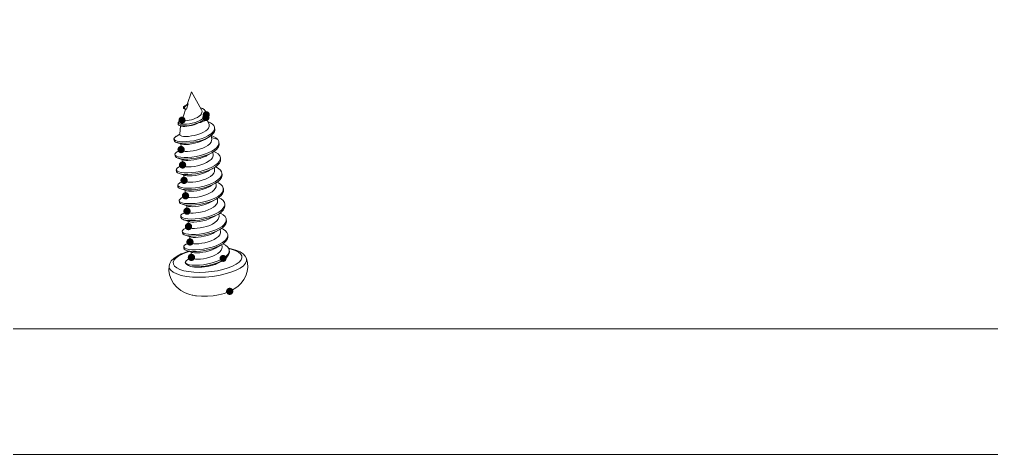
# Model space of a CAD drawing. Header units: millimetres. Extents: x 0 to 260, y 22 to 203.
# Drawn here: x 127.44 to 162.05, y 22.29 to 37.78 of the extents above; entities that cross this region are included whole.
import ezdxf

# ---------------------------------------------------------------- set-up
doc = ezdxf.new("R2010")
doc.units = ezdxf.units.MM

msp = doc.modelspace()

# ---------------------------------------------------------------- hatches: boundary and pattern name
h = msp.add_hatch(color=7)
edge = h.paths.add_edge_path()
edge.add_arc((133.231855, 34.196761), 0.126295, 0, 360)
h = msp.add_hatch(color=7)
edge = h.paths.add_edge_path()
edge.add_arc((133.231996, 34.196655), 0.126373, 0, 360)
h = msp.add_hatch(color=7)
edge = h.paths.add_edge_path()
edge.add_arc((134.083743, 34.290882), 0.128658, 0, 360)
h = msp.add_hatch(color=7)
edge = h.paths.add_edge_path()
edge.add_arc((134.095702, 34.391212), 0.126091, 0, 360)
h = msp.add_hatch(color=7)
edge = h.paths.add_edge_path()
edge.add_arc((133.199964, 33.148799), 0.130704, 0, 360)
h = msp.add_hatch(color=7)
edge = h.paths.add_edge_path()
edge.add_arc((133.252669, 32.600336), 0.130704, 0, 360)
h = msp.add_hatch(color=7)
edge = h.paths.add_edge_path()
edge.add_arc((133.305374, 32.051872), 0.130704, 0, 360)
h = msp.add_hatch(color=7)
edge = h.paths.add_edge_path()
edge.add_arc((133.358079, 31.503408), 0.130704, 0, 360)
h = msp.add_hatch(color=7)
edge = h.paths.add_edge_path()
edge.add_arc((133.410642, 30.955121), 0.130878, 0, 360)
h = msp.add_hatch(color=7)
edge = h.paths.add_edge_path()
edge.add_arc((133.463348, 30.406657), 0.130878, 0, 360)
h = msp.add_hatch(color=7)
edge = h.paths.add_edge_path()
edge.add_arc((133.516053, 29.85837), 0.130796, 0, 360)
h = msp.add_hatch(color=7)
edge = h.paths.add_edge_path()
edge.add_arc((133.568581, 29.309907), 0.130704, 0, 360)
h = msp.add_hatch(color=7)
edge = h.paths.add_edge_path()
edge.add_arc((134.695142, 29.272301), 0.125383, 0, 360)
h = msp.add_hatch(color=7)
edge = h.paths.add_edge_path()
edge.add_arc((134.930233, 28.099808), 0.12976, 0, 360)

# ---------------------------------------------------------------- linework, layer by layer
at = {"color": 7, "lineweight": 0}
for points in [[(0.128058, 22.287794), (259.869517, 22.287794), (259.869517, 202.784781), (0.128058, 202.784781)], [(4.604456, 198.308031), (255.392767, 198.308031), (255.392767, 26.763839), (4.604456, 26.763839)]]:
    msp.add_lwpolyline(points, close=True, dxfattribs=at)
for points in [[(133.420626, 34.7593), (133.568793, 35.199214)], [(133.929826, 34.562591), (133.568934, 35.199355)], [(133.280079, 34.669377), (133.285371, 34.613286)], [(133.281773, 34.666273), (133.292003, 34.663098), (133.316345, 34.661687)], [(133.424401, 34.761699), (133.376776, 34.730655), (133.328093, 34.700669), (133.285759, 34.675974)], [(133.316239, 34.661792), (133.321531, 34.605701)], [(133.446132, 34.773411), (133.31631, 34.661934)], [(133.446132, 34.773411), (133.391451, 34.582206)], [(133.446132, 34.773411), (133.428493, 34.764592)], [(134.102052, 34.447515), (134.091468, 34.488438), (134.062541, 34.533593), (134.018091, 34.574515), (133.959882, 34.610146), (133.890385, 34.640132)], [(133.091978, 34.101969), (133.118084, 34.072689), (133.163239, 34.058225), (133.227092, 34.049758), (133.306114, 34.047994), (133.397484, 34.053639), (133.496614, 34.067397), (133.599273, 34.088564), (133.701578, 34.117139), (133.798239, 34.152417), (133.886787, 34.192986), (133.962987, 34.238494), (134.02437, 34.287178), (134.069173, 34.338331), (134.095278, 34.389483)], [(133.886751, 34.374808), (133.839479, 34.334591), (133.781271, 34.296491), (133.714596, 34.262624), (133.642276, 34.233697), (133.567135, 34.209355), (133.492699, 34.191363), (133.422849, 34.179016), (133.360054, 34.173019), (133.306432, 34.171961), (133.266215, 34.175841), (133.240815, 34.183602), (133.231643, 34.194538)], [(133.232172, 34.198772), (133.359878, 34.579066)], [(133.289357, 34.608382), (133.32146, 34.60556)], [(133.28971, 34.609087), (133.329927, 34.592154), (133.360266, 34.578749)], [(133.32139, 34.60563), (133.39124, 34.582347)], [(133.359984, 34.578784), (133.391381, 34.582312)], [(133.929826, 34.562591), (133.946406, 34.514614), (133.943584, 34.468752), (133.923476, 34.42148), (133.886787, 34.374914)], [(133.930496, 34.158449), (133.968243, 34.182438), (134.029626, 34.231121), (134.074076, 34.282274)], [(134.090022, 34.279029), (134.092491, 34.245515), (134.073441, 34.211295), (134.033577, 34.177076), (133.975369, 34.145326)], [(134.079333, 34.289718), (134.100499, 34.333462), (134.107908, 34.384262)], [(134.195785, 34.044784), (134.086424, 34.286437)], [(134.096196, 34.392729), (134.102546, 34.440001)], [(134.107238, 34.391353), (134.101946, 34.447445)], [(133.09092, 34.101969), (133.096564, 34.045878)], [(133.135017, 34.15157), (133.115614, 34.139576), (133.093389, 34.114881), (133.091978, 34.101828)], [(133.097129, 34.045807), (133.123587, 34.016527), (133.139815, 34.009824)], [(133.234924, 34.207027), (133.182007, 34.177393), (133.135088, 34.151641)], [(133.139497, 34.01), (133.181478, 33.995184)], [(133.13985, 34.01), (133.168778, 34.002239), (133.232631, 33.99342), (133.311653, 33.992009), (133.403022, 33.997653), (133.5018, 34.011411), (133.604459, 34.032225), (133.706411, 34.061153), (133.803778, 34.096078), (133.891972, 34.137), (133.930425, 34.15852)], [(133.18049, 33.995501), (133.158618, 33.694229)], [(133.181549, 33.995184), (133.207301, 33.986011)], [(133.207372, 33.98587), (133.228186, 33.980226), (133.275105, 33.974581), (133.336136, 33.973876), (133.408103, 33.978815), (133.48783, 33.990456), (133.57285, 34.007742), (133.65928, 34.031731), (133.743241, 34.061365), (133.821558, 34.095937)], [(133.821629, 34.096113), (133.904179, 34.117986), (133.97544, 34.145502)], [(133.821629, 34.096113), (133.882306, 34.129627)], [(133.882271, 34.129521), (133.902379, 34.141163), (133.930602, 34.158449)], [(134.195785, 34.044431), (134.202135, 34.017267), (134.198254, 33.967173), (134.175324, 33.916373), (134.134049, 33.865573), (134.075488, 33.81689)], [(134.250536, 34.104368), (134.156697, 34.148466)], [(134.15959, 34.132979), (134.250606, 34.104404)], [(134.39454, 33.926604), (134.39207, 33.942831), (134.367376, 34.001745), (134.319751, 34.056073), (134.250606, 34.104404)], [(134.390765, 33.874251), (134.394646, 33.926462)], [(134.400078, 33.870441), (134.394434, 33.926533)], [(133.024774, 33.620004), (133.001491, 33.606246), (132.960216, 33.56991), (132.946458, 33.534985)], [(132.966566, 33.495297), (133.000432, 33.473778), (133.064991, 33.451553), (133.15248, 33.436384), (133.259019, 33.429328), (133.380021, 33.431092), (133.511607, 33.443086), (133.648838, 33.4639), (133.786421, 33.494239), (133.919419, 33.533045), (134.043244, 33.579611), (134.15331, 33.632881), (134.246091, 33.691442), (134.266905, 33.706964)], [(133.1595, 33.694758), (133.024739, 33.619969)], [(133.040967, 33.403999), (133.0706, 33.395532), (133.158089, 33.380362), (133.264275, 33.373307), (133.385631, 33.375424), (133.517217, 33.386713), (133.654094, 33.407879), (133.791678, 33.438218), (133.924675, 33.477024), (134.0485, 33.52359), (134.158567, 33.57686)], [(133.158794, 33.694405), (133.1595, 33.67218)], [(134.075523, 33.817066), (133.994737, 33.766972), (133.899134, 33.722874), (133.792595, 33.684774), (133.682176, 33.654788), (133.571403, 33.633269), (133.46557, 33.619863), (133.368909, 33.615277), (133.287417, 33.618452), (133.223564, 33.628683), (133.180526, 33.644911), (133.16077, 33.665372)], [(134.041762, 33.510432), (134.104909, 33.546415), (134.166293, 33.580987)], [(134.162341, 33.573156), (134.104133, 33.544933)], [(134.166151, 33.581058), (134.251171, 33.635033), (134.32349, 33.696769), (134.372879, 33.760622), (134.397574, 33.824122), (134.39969, 33.870336)], [(134.227464, 33.618629), (134.168903, 33.577001)], [(134.266728, 33.706823), (134.318234, 33.753037), (134.36727, 33.81689), (134.390906, 33.874392)], [(134.288459, 33.512866), (134.274701, 33.655035)], [(134.502737, 33.504258), (134.441001, 33.563172), (134.35457, 33.61503), (134.275901, 33.648897)], [(134.281898, 33.581763), (134.502737, 33.504152)], [(132.946563, 33.530787), (132.952208, 33.474695)], [(132.946916, 33.530787), (132.959969, 33.502212)], [(132.952102, 33.474625), (132.965508, 33.446402), (133.005371, 33.417827), (133.041002, 33.404069)], [(132.997575, 32.939919), (133.030736, 32.918047), (133.098822, 32.893), (133.192308, 32.875714), (133.306961, 32.8676), (133.4389, 32.869011), (133.582481, 32.881006), (133.733469, 32.903583), (133.885164, 32.936392), (134.032272, 32.979431), (134.168797, 33.030936), (134.290506, 33.090203), (134.392458, 33.155114), (134.470775, 33.224964), (134.521928, 33.296225), (134.542389, 33.350906)], [(133.040967, 33.403646), (133.112228, 33.380715), (133.186664, 33.355315)], [(133.186699, 33.355421), (133.221271, 33.344132)], [(133.209453, 33.132501), (133.187934, 33.355104)], [(134.288459, 33.512866), (134.287048, 33.475119), (134.265176, 33.414794), (134.219668, 33.355527), (134.15264, 33.298377), (134.067621, 33.245107), (133.96849, 33.197835), (133.859129, 33.157971), (133.744829, 33.125516), (133.630882, 33.102232), (133.522226, 33.087416), (133.423801, 33.081066), (133.340193, 33.083182), (133.274929, 33.092355), (133.230832, 33.107524), (133.210371, 33.126927)], [(133.221166, 33.343709), (133.240216, 33.338417), (133.298424, 33.330303), (133.374624, 33.328892), (133.465641, 33.334889), (133.567593, 33.348648), (133.676249, 33.370873), (133.786668, 33.401212), (133.894971, 33.439664), (133.995866, 33.485526), (134.041727, 33.510573)], [(134.291529, 33.031924), (134.397715, 33.099304), (134.475679, 33.168802), (134.527537, 33.240416), (134.550468, 33.312029), (134.55082, 33.348013)], [(134.545458, 33.403999), (134.538402, 33.438218), (134.502772, 33.504188)], [(134.542354, 33.350941), (134.545176, 33.368227), (134.545529, 33.403858)], [(134.550961, 33.347836), (134.545317, 33.403928)], [(132.977573, 32.976467), (132.983217, 32.920728)], [(133.058535, 33.070165), (133.041602, 33.06064), (132.995035, 33.022187), (132.977749, 32.98444)], [(132.977925, 32.976467), (132.989567, 32.948951)], [(132.983429, 32.920658), (132.994718, 32.893141), (133.03564, 32.861744), (133.08009, 32.844105)], [(133.192555, 33.144566), (133.124822, 33.106819), (133.0585, 33.07013)], [(133.080266, 32.844176), (133.104255, 32.836767), (133.197741, 32.819834), (133.312394, 32.811367), (133.44398, 32.812778), (133.587913, 32.824773), (133.738549, 32.847703), (133.890244, 32.880864), (134.037352, 32.923551), (134.174583, 32.975056), (134.291705, 33.031853)], [(133.282478, 32.777677), (133.301528, 32.772385), (133.36397, 32.76286), (133.444403, 32.760038), (133.541417, 32.76533), (133.650778, 32.779441), (133.76402, 32.802019), (133.876556, 32.83271), (133.986623, 32.872221), (134.08787, 32.918788), (134.11327, 32.932546)], [(134.113446, 32.932687), (134.163894, 32.96091)], [(134.163717, 32.960945), (134.291423, 33.031853)], [(134.340812, 32.964402), (134.338342, 32.920658), (134.313648, 32.85998), (134.264964, 32.799655), (134.196173, 32.743211)], [(134.341164, 32.964402), (134.332345, 33.057536)], [(134.598163, 32.855535), (134.573821, 32.928913), (134.521257, 32.99206), (134.442235, 33.048504), (134.371327, 33.083429)], [(133.030983, 32.428356), (133.033805, 32.414951), (133.062733, 32.38179), (133.120236, 32.354273), (133.203491, 32.333459), (133.31003, 32.321465), (133.435266, 32.318643), (133.574614, 32.326404), (133.723133, 32.344748), (133.87518, 32.373323), (134.024405, 32.412129), (134.166575, 32.460459), (134.294986, 32.516551), (134.405405, 32.579345), (134.493953, 32.647079), (134.556747, 32.717987), (134.592025, 32.789954)], [(133.080266, 32.843823), (133.224905, 32.796903)], [(133.24526, 32.596102), (133.111205, 32.521666)], [(133.22494, 32.796974), (133.282443, 32.777571)], [(133.262158, 32.584072), (133.24205, 32.791153)], [(134.196102, 32.743211), (134.110024, 32.691352), (134.008072, 32.644433), (133.896947, 32.604569), (133.783705, 32.57423), (133.672227, 32.551652), (133.564277, 32.537894), (133.467263, 32.532602), (133.386124, 32.535424), (133.32333, 32.544949), (133.281702, 32.560119), (133.262652, 32.579874)], [(134.344269, 32.48346), (134.410944, 32.523324), (134.499138, 32.59141), (134.562286, 32.661966), (134.597211, 32.733933), (134.603561, 32.799549)], [(134.650868, 32.307071), (134.639932, 32.352933), (134.599362, 32.418196), (134.530571, 32.477463), (134.437085, 32.529674), (134.42509, 32.534966)], [(134.594353, 32.800078), (134.598234, 32.855464)], [(134.603666, 32.799373), (134.598022, 32.855464)], [(133.030277, 32.428356), (133.035922, 32.372265)], [(133.11124, 32.521701), (133.063615, 32.489599), (133.033982, 32.451499), (133.030807, 32.428215)], [(133.036169, 32.372194), (133.038991, 32.358789), (133.068272, 32.325627), (133.125422, 32.298111)], [(133.101962, 31.844403), (133.145706, 31.816534), (133.218731, 31.792898), (133.315745, 31.777023), (133.433926, 31.77032), (133.567981, 31.773495), (133.713679, 31.787253), (133.864668, 31.811595), (134.016009, 31.84652), (134.161706, 31.89097), (134.296468, 31.943887), (134.415001, 32.004212), (134.513073, 32.070534), (134.586804, 32.140031), (134.633723, 32.211998), (134.647481, 32.253273)], [(133.132971, 32.295712), (133.209171, 32.277367), (133.315357, 32.265373), (133.440593, 32.262551), (133.580293, 32.270312), (133.72846, 32.288304), (133.880507, 32.317231), (134.030085, 32.356037), (134.171549, 32.404367), (134.300666, 32.460459), (134.34441, 32.48339)], [(133.132971, 32.295712), (133.27761, 32.24844)], [(133.277645, 32.24851), (133.335148, 32.22946)], [(133.314863, 32.035609), (133.294755, 32.242689)], [(134.248842, 32.194747), (134.163118, 32.143241), (134.063987, 32.09738), (133.95392, 32.057516), (133.841031, 32.026472), (133.728142, 32.003894), (133.621604, 31.990136), (133.52459, 31.984139), (133.442745, 31.986608), (133.378187, 31.996133), (133.335501, 32.01095), (133.315745, 32.030352)], [(133.335183, 32.229213), (133.354586, 32.223922), (133.417028, 32.214397), (133.498167, 32.211574), (133.594828, 32.217219), (133.702778, 32.230977), (133.814608, 32.253202), (133.92785, 32.283894), (134.038975, 32.323758), (134.140575, 32.370324), (134.165975, 32.384083)], [(134.166151, 32.384259), (134.216599, 32.412481)], [(134.216457, 32.412481), (134.344163, 32.48339)], [(134.393517, 32.415939), (134.390694, 32.369725), (134.365647, 32.310105), (134.316964, 32.250486), (134.248878, 32.194747)], [(134.393869, 32.415939), (134.38505, 32.507661)], [(134.396974, 31.934997), (134.420257, 31.948049), (134.518329, 32.014372), (134.592413, 32.084222), (134.638979, 32.155836), (134.656618, 32.227449), (134.655913, 32.251086)], [(134.647411, 32.253343), (134.651644, 32.283682), (134.650939, 32.306966)], [(134.656371, 32.250909), (134.650727, 32.307001)], [(133.083018, 31.879893), (133.088662, 31.823801)], [(133.083018, 31.879893), (133.099951, 31.846379)], [(133.16398, 31.973238), (133.137169, 31.95701), (133.095541, 31.91891), (133.083194, 31.881163)], [(133.297965, 32.047674), (133.16391, 31.973591)], [(133.185676, 31.747248), (133.224129, 31.736665), (133.321496, 31.72079), (133.439323, 31.714087), (133.573732, 31.717615), (133.719076, 31.731373), (133.870065, 31.755362), (134.021407, 31.790287), (134.167104, 31.834737), (134.301865, 31.887654), (134.397115, 31.934926)], [(134.218856, 31.835796), (134.269304, 31.864018)], [(134.269162, 31.864018), (134.396868, 31.934926)], [(134.446222, 31.867475), (134.442694, 31.819497), (134.417647, 31.760583), (134.369316, 31.702022), (134.30123, 31.646283)], [(134.446222, 31.867475), (134.437755, 31.959903)], [(134.703573, 31.758608), (134.700751, 31.776247), (134.672176, 31.843274), (134.614673, 31.905363), (134.531418, 31.960749), (134.476031, 31.986855)], [(133.088521, 31.823731), (133.105454, 31.790217), (133.151316, 31.760231), (133.185535, 31.747178)], [(133.157771, 31.292835), (133.176116, 31.279783), (133.238205, 31.253324), (133.325694, 31.233921), (133.43576, 31.223691), (133.563466, 31.222633), (133.705283, 31.231805), (133.85486, 31.251913), (134.006555, 31.282605), (134.155074, 31.323174), (134.295127, 31.372916), (134.420716, 31.430066), (134.52796, 31.493919), (134.611921, 31.56271), (134.67013, 31.633619), (134.700116, 31.705585)], [(133.185676, 31.747248), (133.330315, 31.699976)], [(133.350706, 31.49921), (133.21665, 31.425127)], [(133.33035, 31.700047), (133.387853, 31.680997)], [(133.367568, 31.487145), (133.34746, 31.694579)], [(134.301195, 31.646319), (134.215823, 31.594813), (134.116692, 31.548952), (134.009095, 31.510146), (133.896911, 31.479102), (133.784375, 31.456171), (133.676425, 31.441707), (133.579764, 31.43571), (133.498272, 31.437827), (133.432656, 31.447352), (133.388559, 31.462521), (133.36845, 31.481924)], [(133.387888, 31.68075), (133.409408, 31.675105), (133.473613, 31.66558), (133.555811, 31.663464), (133.652472, 31.669108), (133.759011, 31.683219), (133.871899, 31.705797), (133.984788, 31.736841), (134.094502, 31.776353), (134.193986, 31.822214), (134.21868, 31.835619)], [(134.449679, 31.386533), (134.532934, 31.438039), (134.617601, 31.506477), (134.675809, 31.577739), (134.705796, 31.649352), (134.708618, 31.702622)], [(134.700116, 31.70555), (134.703644, 31.758467)], [(134.709076, 31.702446), (134.703432, 31.758537)], [(133.135723, 31.331429), (133.141367, 31.275338)], [(133.216685, 31.425127), (133.162005, 31.386321), (133.136957, 31.348221), (133.136252, 31.331288)], [(133.136393, 31.331429), (133.142037, 31.312026), (133.157912, 31.292976)], [(133.141579, 31.275267), (133.147576, 31.255864), (133.181443, 31.223761), (133.23824, 31.198714)], [(133.212875, 30.742643), (133.264381, 30.713715), (133.34305, 30.69149), (133.44465, 30.677732), (133.566359, 30.673499), (133.703236, 30.678438), (133.849992, 30.694665), (134.000981, 30.721124), (134.151264, 30.757813), (134.294845, 30.804026), (134.426431, 30.858354), (134.541436, 30.92009), (134.63457, 30.986412), (134.703361, 31.056968), (134.744636, 31.128935), (134.752398, 31.155746)], [(133.238381, 31.198785), (133.331162, 31.177618), (133.440876, 31.167387), (133.568934, 31.166329), (133.710398, 31.175854), (133.859976, 31.195962), (134.01167, 31.226301), (134.160542, 31.266871), (134.300595, 31.316612), (134.426184, 31.374115), (134.44982, 31.386462)], [(133.238381, 31.198785), (133.38302, 31.151512)], [(133.383055, 31.151583), (133.440558, 31.132533)], [(133.440593, 31.132286), (133.463524, 31.126289), (133.528788, 31.117117), (133.610632, 31.115), (133.706941, 31.120997), (133.815243, 31.135461), (133.928132, 31.158039), (134.039963, 31.189083), (134.14756, 31.227889), (134.246691, 31.27375), (134.271385, 31.287156)], [(134.271561, 31.287332), (134.321656, 31.315554)], [(134.321515, 31.315589), (134.449573, 31.386498)], [(134.498927, 31.319364), (134.491518, 31.257628), (134.463649, 31.202595), (134.417435, 31.149325), (134.353935, 31.09782)], [(134.498927, 31.319364), (134.49046, 31.411439)], [(134.756278, 31.210144), (134.739698, 31.268705), (134.693836, 31.332911), (134.620811, 31.391119), (134.531559, 31.437686)], [(134.752503, 31.155711), (134.757089, 31.199808), (134.756384, 31.210038)], [(134.761464, 31.154335), (134.756172, 31.210074)], [(133.26939, 30.876663), (133.230585, 30.851969), (133.195307, 30.813516), (133.188604, 30.782824)], [(133.403058, 30.950747), (133.269355, 30.876663)], [(133.291086, 30.650321), (133.353881, 30.634799), (133.456539, 30.621393), (133.578247, 30.61716), (133.715478, 30.623157), (133.862233, 30.639738), (134.013222, 30.666549), (134.1628, 30.703238), (134.305675, 30.749804), (134.436203, 30.804485), (134.502525, 30.837999)], [(133.419921, 30.938682), (133.400165, 31.146115)], [(134.3539, 31.097855), (134.268528, 31.046349), (134.167986, 31.000136), (134.05933, 30.960977), (133.948205, 30.930286), (133.834611, 30.907355), (133.725603, 30.893244), (133.627883, 30.887247), (133.547097, 30.889716), (133.482539, 30.899594), (133.4395, 30.914763), (133.420803, 30.934872)], [(134.37422, 30.767126), (134.502278, 30.838034)], [(134.502384, 30.838069), (134.550009, 30.865939), (134.642084, 30.932614), (134.71017, 31.002817), (134.750387, 31.074431), (134.762028, 31.145339)], [(134.551632, 30.770901), (134.543165, 30.861917)], [(134.808666, 30.662033), (134.80161, 30.696958), (134.765627, 30.762928), (134.701421, 30.823253), (134.611816, 30.876169), (134.581829, 30.889928)], [(133.188428, 30.782966), (133.193719, 30.726874)], [(133.188428, 30.782966), (133.212769, 30.742749)], [(133.193931, 30.726803), (133.220742, 30.68447), (133.274364, 30.656248), (133.290945, 30.650251)], [(133.26043, 30.198342), (133.296766, 30.174706), (133.36591, 30.150012), (133.460102, 30.133078), (133.57546, 30.125317), (133.707399, 30.127434), (133.851333, 30.139781), (134.001616, 30.162359), (134.152958, 30.195873), (134.29936, 30.238559), (134.435532, 30.29077), (134.556535, 30.349684), (134.657783, 30.414595), (134.735394, 30.484445), (134.786194, 30.555706), (134.805596, 30.608623)], [(133.291086, 30.650321), (133.435725, 30.603049)], [(133.435796, 30.603119), (133.493298, 30.584069)], [(133.472661, 30.390571), (133.452905, 30.597651)], [(134.406605, 30.549391), (134.320174, 30.497533), (134.217869, 30.450614), (134.106744, 30.41075), (133.993855, 30.380411), (133.881671, 30.358186), (133.773369, 30.344075), (133.676355, 30.338783), (133.595921, 30.341605), (133.53348, 30.35113), (133.491852, 30.366652), (133.473508, 30.386408)], [(133.493298, 30.583822), (133.513407, 30.578531), (133.577612, 30.569006), (133.658751, 30.566536), (133.756471, 30.572181), (133.865832, 30.586645), (133.979073, 30.609223), (134.090198, 30.639914), (134.198854, 30.679072), (134.299043, 30.725286), (134.32409, 30.738692)], [(134.324266, 30.738868), (134.374361, 30.767091)], [(134.551632, 30.770901), (134.548809, 30.726098), (134.523762, 30.66542), (134.475079, 30.605448), (134.40664, 30.549356)], [(134.555089, 30.289641), (134.576256, 30.301636), (134.673975, 30.367252), (134.748411, 30.436749), (134.795683, 30.508011), (134.814733, 30.579272), (134.814028, 30.60573)], [(134.805561, 30.608623), (134.808736, 30.62732), (134.808736, 30.661892)], [(134.814169, 30.605871), (134.808877, 30.661963)], [(133.322095, 30.3282), (133.301634, 30.316558), (133.256831, 30.278105), (133.240956, 30.240711)], [(133.241133, 30.234502), (133.246424, 30.17841)], [(133.241133, 30.234502), (133.254186, 30.205574)], [(133.246319, 30.17834), (133.264663, 30.14412), (133.31123, 30.114134), (133.343685, 30.101787)], [(133.455763, 30.402283), (133.32206, 30.3282)], [(133.343791, 30.101857), (133.384008, 30.090921), (133.481727, 30.075399), (133.599202, 30.068696), (133.732905, 30.072224), (133.877544, 30.085983), (134.027827, 30.110324), (134.178463, 30.144896), (134.323455, 30.188994), (134.457511, 30.241557), (134.55523, 30.289535)], [(133.546039, 30.035712), (133.564736, 30.03042), (133.626825, 30.020895), (133.707258, 30.018073), (133.803919, 30.023364), (133.912575, 30.037123), (134.024758, 30.059348), (134.137647, 30.090039), (134.248772, 30.129551), (134.351078, 30.17647), (134.376477, 30.190581)], [(134.376654, 30.190758), (134.427101, 30.21898)], [(134.426925, 30.219015), (134.554983, 30.289571)], [(134.604372, 30.222437), (134.60155, 30.177987), (134.576855, 30.117309), (134.528172, 30.057337), (134.45938, 30.001245)], [(134.604372, 30.222437), (134.595553, 30.314865)], [(134.861723, 30.11357), (134.859959, 30.124859), (134.833854, 30.192592), (134.779526, 30.254681), (134.698034, 30.310773), (134.634182, 30.341817)], [(134.857913, 30.058113), (134.861794, 30.113499)], [(134.866874, 30.057407), (134.861582, 30.113499)], [(133.3748, 29.779736), (133.321884, 29.743047), (133.295778, 29.704947), (133.294014, 29.68625)], [(133.316592, 29.647127), (133.331409, 29.636191), (133.391734, 29.60938), (133.477811, 29.589624), (133.586467, 29.578688), (133.713114, 29.577277), (133.853167, 29.585744), (134.002039, 29.605146), (134.153734, 29.63478), (134.302606, 29.674644), (134.442659, 29.723327), (134.569659, 29.780124), (134.677961, 29.843624), (134.764392, 29.911357), (134.824364, 29.982266), (134.85682, 30.054232)], [(133.343791, 30.101857), (133.48843, 30.054938)], [(133.508468, 29.854172), (133.374765, 29.779736)], [(133.488501, 30.055009), (133.546003, 30.035606)], [(133.525366, 29.842107), (133.505258, 30.049188)], [(134.45931, 30.001281), (134.373937, 29.949775), (134.273396, 29.903208), (134.162624, 29.863344), (134.049382, 29.8323), (133.937199, 29.810075), (133.830307, 29.796317), (133.73294, 29.790672), (133.651449, 29.793142), (133.587596, 29.802667), (133.545615, 29.817836), (133.526212, 29.837239)], [(134.607794, 29.741495), (134.704102, 29.80182), (134.784888, 29.870612), (134.839216, 29.94152), (134.865322, 30.013487), (134.866733, 30.057584)], [(134.657077, 29.673973), (134.648258, 29.766754)], [(134.914076, 29.565106), (134.898906, 29.621198), (134.853751, 29.685756), (134.781431, 29.743964), (134.689003, 29.792648)], [(133.202221, 29.432814), (133.057935, 29.357673), (132.936932, 29.271595), (132.851913, 29.183753), (132.798291, 29.093795), (132.773596, 29.004895)], [(133.247342, 29.452464), (133.202186, 29.432709)], [(133.253868, 29.436272), (133.210829, 29.416163)], [(133.470227, 29.531345), (133.373566, 29.500301), (133.247271, 29.452323)], [(133.253868, 29.436272), (133.414029, 29.499419), (133.491288, 29.524466)], [(133.293838, 29.686038), (133.299129, 29.630299)], [(133.294191, 29.686391), (133.299129, 29.668752), (133.316416, 29.647233)], [(133.299341, 29.630229), (133.309572, 29.604123), (133.349436, 29.572726), (133.396355, 29.553323)], [(133.396496, 29.553394), (133.416252, 29.547397), (133.507621, 29.530111), (133.620863, 29.521291), (133.751038, 29.521997), (133.893207, 29.533286), (134.042785, 29.555158), (134.193774, 29.586908), (134.340882, 29.628888), (134.478113, 29.679336), (134.600879, 29.737544)], [(133.396496, 29.553394), (133.541135, 29.506474)], [(133.541206, 29.506545), (133.598708, 29.487142)], [(133.578071, 29.293644), (133.557963, 29.500724)], [(134.512015, 29.452817), (134.426643, 29.401311), (134.327865, 29.35545), (134.219209, 29.316292), (134.107026, 29.285247), (133.993784, 29.262317), (133.88654, 29.248206), (133.790231, 29.242209), (133.708387, 29.244325), (133.643123, 29.25385), (133.599379, 29.26902), (133.57927, 29.28807)], [(133.598391, 29.487248), (133.618852, 29.481604), (133.682352, 29.472079), (133.764196, 29.469609), (133.86121, 29.475254), (133.968102, 29.489365), (134.080285, 29.51159), (134.193527, 29.542634), (134.303946, 29.582498), (134.404488, 29.628359), (134.429183, 29.642118)], [(134.429359, 29.642294), (134.479806, 29.670516)], [(134.47963, 29.670551), (134.607688, 29.74146)], [(134.657077, 29.673973), (134.653549, 29.626348), (134.628502, 29.567434), (134.580171, 29.508521), (134.512085, 29.452782)], [(134.660499, 29.193067), (134.733171, 29.237164), (134.819602, 29.304544), (134.880632, 29.375453), (134.914146, 29.447067), (134.919438, 29.509156)], [(134.695671, 29.272618), (134.790215, 29.33894), (134.85936, 29.409496), (134.901693, 29.48111), (134.910513, 29.510743)], [(135.527979, 29.269549), (135.483529, 29.356685), (135.408388, 29.437824), (135.299379, 29.510496), (135.152271, 29.571879), (134.982938, 29.617388), (134.891216, 29.634674)], [(134.900987, 29.617494), (134.987771, 29.598444), (135.129235, 29.554346), (135.241065, 29.500371), (135.319382, 29.437577), (135.362068, 29.36808), (135.36736, 29.293996), (135.33561, 29.217444), (135.267876, 29.140891), (135.165924, 29.066808), (135.032574, 28.996958)], [(134.910618, 29.510672), (134.915204, 29.5523), (134.914146, 29.565)], [(134.919579, 29.508979), (134.913934, 29.565071)], [(133.210829, 29.416304), (133.120518, 29.366563), (133.018565, 29.292479), (132.950832, 29.216279), (132.919082, 29.139727), (132.924374, 29.065643), (132.967412, 28.996146), (133.045376, 28.933352), (133.157207, 28.879377), (133.298671, 28.835279), (133.46624, 28.802824), (133.653918, 28.783068), (133.856413, 28.776718), (134.068079, 28.783068), (134.28151, 28.803177), (134.491413, 28.835632), (134.690026, 28.879729), (134.872413, 28.93441), (135.032574, 28.997204)], [(133.347248, 29.132424), (133.369473, 29.098205), (133.420626, 29.069277), (133.498237, 29.047405), (133.599132, 29.032941), (133.720487, 29.028002), (133.856307, 29.033294), (134.002709, 29.048816), (134.154404, 29.074921), (134.304687, 29.111257), (134.448621, 29.157119), (134.580559, 29.211446), (134.694507, 29.272124)], [(133.347248, 29.132424), (133.381468, 29.185341), (133.440734, 29.235788), (133.48589, 29.263658)], [(133.347248, 29.132424), (133.36524, 29.089738), (133.40334, 29.05058), (133.46049, 29.015302), (133.535279, 28.985316)], [(133.561173, 29.305709), (133.485678, 29.263728)], [(133.535349, 28.985316), (133.643652, 28.97438), (133.769594, 28.972616), (133.909647, 28.981083), (134.057461, 29.000133), (134.208802, 29.029766), (134.357322, 29.068924), (134.497727, 29.117607), (134.624374, 29.174052), (134.660358, 29.193102)], [(133.535349, 28.985316), (133.606611, 28.974027), (133.682811, 28.965913), (133.763597, 28.96168), (133.849674, 28.960621), (133.939986, 28.963796), (134.035236, 28.972263), (134.134013, 28.985669), (134.234202, 29.005424), (134.329805, 29.030824), (134.411649, 29.060105), (134.477972, 29.091502)], [(134.477936, 29.091431), (134.532264, 29.122123)], [(134.658806, 29.190632), (134.623175, 29.161352), (134.558969, 29.124663), (134.482417, 29.093266)], [(134.53237, 29.122088), (134.660428, 29.192996)], [(135.050495, 28.159851), (135.092122, 28.184193), (135.221239, 28.276268), (135.337656, 28.387393), (135.435375, 28.516509), (135.506989, 28.655504), (135.553556, 28.803671), (135.572959, 28.957834), (135.564845, 29.114821), (135.528156, 29.26969)], [(135.527979, 29.269549), (135.534329, 29.185941), (135.498699, 29.099863), (135.422146, 29.013432), (135.307141, 28.929824), (135.156857, 28.851507)], [(132.773632, 29.004966), (132.766929, 28.845157), (132.790565, 28.683938), (132.843129, 28.529421), (132.929559, 28.379138), (133.047387, 28.243671), (133.190262, 28.131488), (133.341957, 28.049643), (133.444968, 28.009427)], [(132.773632, 29.004966), (132.78104, 28.928413), (132.829018, 28.850449), (132.917212, 28.779188), (133.043154, 28.71851), (133.202609, 28.668768), (133.391346, 28.632079), (133.603012, 28.610207), (133.831259, 28.602446), (134.069737, 28.61056), (134.310332, 28.632785), (134.546693, 28.669474), (134.771059, 28.719216), (134.976376, 28.780599), (135.156998, 28.851507)], [(133.745146, 27.941094), (133.930708, 27.924866), (134.137082, 27.925219), (134.337108, 27.942152), (134.536074, 27.975313), (134.741391, 28.028582), (134.763969, 28.035991)], [(134.763863, 28.035497), (134.792791, 28.046433)], [(134.792791, 28.046539), (134.866521, 28.072997), (134.923671, 28.096986)], [(134.936794, 28.102666), (135.050389, 28.159816)], [(133.445074, 28.009321), (133.511396, 27.988507), (133.590418, 27.968751)], [(133.716219, 27.945927), (133.615324, 27.963213), (133.59063, 27.968504)], [(133.716219, 27.945927), (133.745146, 27.940635)]]:
    msp.add_lwpolyline(points, dxfattribs=at)

doc.saveas('drawing.dxf')
